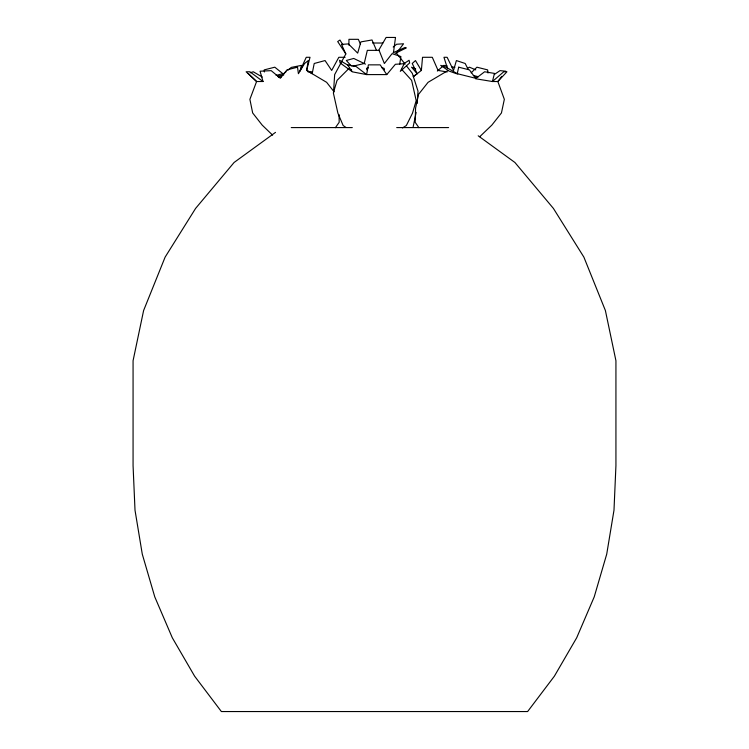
<?xml version="1.0" encoding="UTF-8"?>
<svg xmlns="http://www.w3.org/2000/svg" width="749" height="749" viewBox="0 0 749 749"><rect width="100%" height="100%" fill="white"/><g stroke="black" fill="none" stroke-linecap="round" stroke-linejoin="round"><path stroke-width="1.12" d="M348.903 45.165L348.95 39.322L358.35 39.322L360.531 44.378M333.577 91.359L334.663 74.591L345.832 53.937L341.469 44.397L348.397 43.919L357.676 53.123L360.887 41.878L372.01 39.978L376.513 50.455M417.202 103.418L417.998 91.125L412.325 73.346L406.557 65.996M413.27 76.726L421.369 70.434L422.53 57.289L432.295 57.289L438.062 70.434L447.172 71.96M393.487 52.552L395.5 37.45L386.109 37.45L378.573 50.539M399.666 64.489L400.912 56.559L392.073 53.638L384.359 63.506L379.106 50.361L367.328 50.361L364.201 63.506L352.919 66.212M334.11 91.855L326.63 82.324L306.631 70.434L308.288 60.566L304.609 63.487L298.411 73.683L297.531 67.195L286.97 69.882L280.351 78.27L271.185 70.64L260.062 71.211L263.03 81.519L256.589 81.519L246.103 71.773L249.866 71.773L263.03 81.519M413.148 126.946L416.144 112.378M300.031 71.052L301.482 65.369L291.305 67.401L287.831 70.256M306.631 70.434L310.02 57.289L306.257 57.289L300.19 70.434M335.374 127.705L339.185 122.284L339.044 114.644M501.811 76.361L497.842 81.519L492.411 81.519L475.493 78.739L484.603 71.782L494.49 73.411L492.411 81.519L503.777 71.773L506.951 71.773L497.842 81.519L504.339 99.327L501.446 112.959L491.85 125.102L479.772 136.683M386.765 74.591L380.183 64.854L368.396 64.854L366.607 74.591L356.047 66.483L347.63 64.854L352.208 71.81L366.607 74.591L386.765 74.591L395.378 64.283L404.226 63.712L400.303 71.342L409.656 62.953L409.076 60.266L403.748 63.805M349.062 68.356L337.05 80.377L333.361 92.951L337.902 113.193L343.154 125.542L346.057 127.48M471.158 72.868L476.907 67.195L487.636 69.882L488.03 73.028M437.35 71.052L443.829 65.369L447.144 65.978M283.487 73.814L286.09 71.679M393.206 47.018L396.633 44.257L403.561 43.779L396.474 53.123L405.125 64.152M413.448 76.548L417.146 73.683L412.24 63.487L415.48 60.566L421.369 70.434M275.501 132.376L234.091 162.477L195.601 208.409L165.117 257.122L143.611 310.526L133.069 360.718L133.069 465.653L135.007 510.191L142.282 554.157L154.781 596.897L172.307 637.774L194.618 676.178L221.376 711.55L527.624 711.55L554.382 676.178L576.693 637.774L594.219 596.897L606.718 554.157L613.993 510.191L615.931 465.653L615.931 360.718L605.389 310.526L583.883 257.122L553.399 208.409L514.909 162.477L478.199 135.794M494.349 74.451L499.995 70.64L505.79 71.211M402.438 127.948L406.333 125.542L412.493 113.193L416.182 100.619L411.65 80.377L401.623 69.311M448.099 70.434L428.072 82.324L418.476 94.458L415.583 108.09L415.18 122.284L418.925 127.705M467.47 68.271L469.483 67.195L475.746 69.882M395.135 53.432L406.314 47.908L405.115 47.459L393.075 52.739M250.232 72.756L253.265 71.782L262.244 76.997M276.1 75.406L282.869 73.683L274.799 67.195L264.238 69.882L264.378 71.979M277.804 76.229L283.805 74.834M368.424 67.831L366.514 68.29L366.841 69.807M278.394 77.306L281.446 76.735M345.092 57.289L338.829 57.289L331.685 70.434L325.057 60.566L314.206 63.487L312.174 73.683L306.65 70.144M307.886 71.773L312.061 71.773M291.249 127.583L352.302 127.583M396.698 127.583L448.604 127.583M372.59 43.002L382.795 43.039M451.553 66.792L454.868 67.401M474.613 76.922L477.581 77.493M382.009 67.831L384.125 68.29L384.452 69.807M473.321 75.471L478.368 76.735M456.581 73.758L449.007 71.052L440.712 65.369L446.413 67.401L457.798 73.982M415.732 68.983L411.557 67.195L417.146 73.683M365.484 64.124L353.725 58.441L346.319 60.482L351.375 66.024M348.641 65.575L339.54 60.266L340.121 62.953L351.656 71.342L351.262 69.507M272.599 135.138L262.187 125.102L252.666 112.959L249.894 99.327L256.589 81.519L248.219 73.411M345.832 53.937L337.696 41.56L339.943 40.043L342.902 44.865M468.275 69.601L465.185 63.487L456.394 60.566L453.529 70.434L447.125 57.289L443.951 57.289L447.406 68.243M458.697 67.195L457.246 73.683L475.596 78.27L469.426 69.882L458.697 67.195"/></g></svg>
